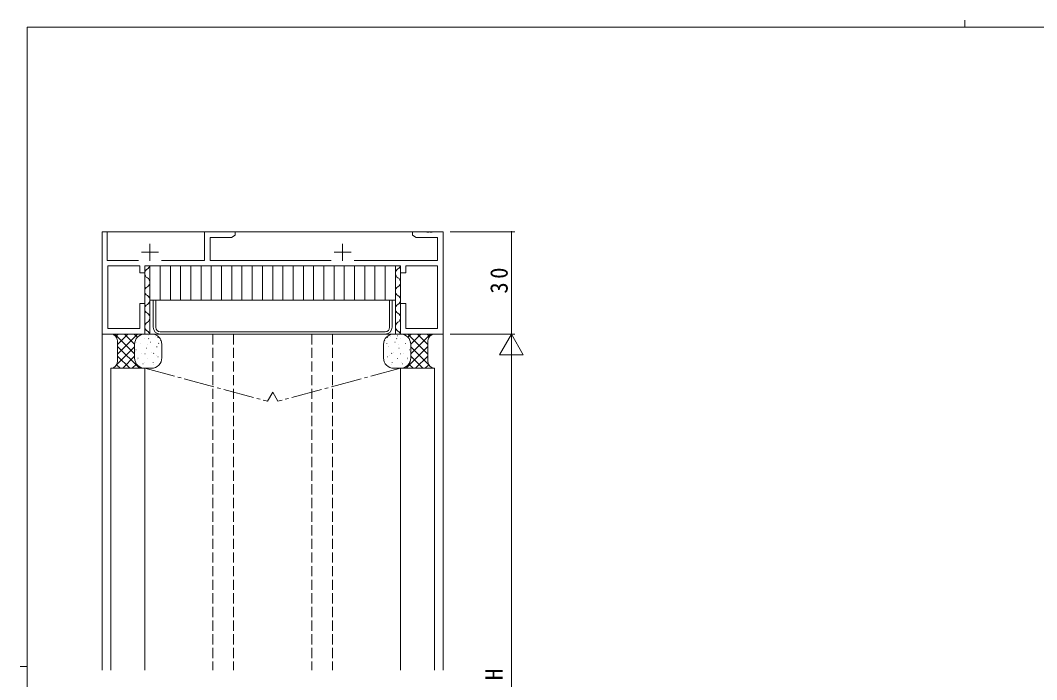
# Model space of a CAD drawing. Units: millimetres on the paper. Extents: x -297 to 270, y -210 to 193.
# Drawn here: x -297 to 1, y -0.3 to 193 of the extents above; entities that cross this region are included whole.
import ezdxf
from ezdxf.enums import TextEntityAlignment as Align

# ---------------------------------------------------------------- set-up
doc = ezdxf.new("R2010")
doc.units = ezdxf.units.MM
doc.linetypes.add('CHAIN2', pattern=[12, 9, -1, 1, -1])
doc.linetypes.add('DASHED3', pattern=[4, 3, -1])
for name, color, linetype, lineweight in [('0-1_USER1', 7, 'Continuous', 9), ('0-3_YKK_11', 7, 'Continuous', 9), ('0-4_YKK_12', 2, 'Continuous', 9), ('0-6_YKK_13', 4, 'Continuous', 9), ('0-7_YKK_D', 6, 'Continuous', 9)]:
    doc.layers.add(name, color=color, linetype=linetype, lineweight=lineweight)
doc.styles.add('ＭＳ ゴシック', font='')
doc.styles.get('ＭＳ ゴシック').set_extended_font_data('MS Gothic')

msp = doc.modelspace()

# ---------------------------------------------------------------- linework, layer by layer
at = {"layer": '0-1_USER1'}
for p, q in [((-295, -184), (-295, 191)), ((255, 191), (-295, 191)), ((-19.99, 193), (-19.99, 191)), ((-297, 3.5), (-295, 3.5))]:
    msp.add_line(p, q, dxfattribs=at)
at = {"layer": '0-3_YKK_11'}
for p, q in [((-273, 101), (-273, 131)), ((-243, 122.63), (-243, 131)), ((-243, 131), (-234, 131)), ((-235.091, 129.37), (-241.37, 129.37)), ((-241.37, 129.37), (-241.37, 122.63)), ((-234, 130), (-235.091, 129.37)), ((-234, 131), (-234, 130)), ((-182, 131), (-177.958, 131)), ((-174.63, 129.37), (-180.909, 129.37)), ((-174.63, 122.63), (-174.63, 129.37)), ((-173, 131), (-173, 101)), ((-259, 127.5), (-259, 122.5)), ((-202.5, 127.5), (-202.5, 122.5)), ((-271.5, 122.63), (-262.363, 122.63)), ((-261.5, 125), (-256.5, 125)), ((-255.637, 122.63), (-243, 122.63)), ((-241.37, 122.63), (-205.863, 122.63)), ((-205, 125), (-200, 125)), ((-199.137, 122.63), (-174.63, 122.63)), ((-262, 121), (-271.37, 121)), ((-271.37, 121), (-271.37, 102.63)), ((-185.5, 121), (-260.5, 121)), ((-185.5, 119), (-185.5, 121)), ((-184, 121), (-184, 119)), ((-174.63, 121), (-184, 121)), ((-174.63, 102.63), (-174.63, 121)), ((-184, 119), (-185.5, 119)), ((-262, 110), (-260.5, 110)), ((-262, 102.63), (-262, 110)), ((-260.5, 110), (-260.5, 101)), ((-185.5, 110), (-184, 110)), ((-271.37, 102.63), (-262, 102.63)), ((-260.5, 101), (-273, 101))]:
    msp.add_line(p, q, dxfattribs=at)
for points in [[(-273, 131), (-271.5, 131), (-271.5, 122.63)], [(-180.909, 129.37), (-182, 130), (-182, 131)], [(-177.958, 131), (-177.775, 130.88), (-177.225, 130.88), (-177.042, 131), (-176.958, 131), (-176.775, 130.88), (-176.225, 130.88), (-176.042, 131), (-173, 131)], [(-260.5, 121), (-260.5, 119), (-262, 119), (-262, 121)], [(-173, 101), (-185.5, 101), (-185.5, 110)], [(-184, 110), (-184, 102.63), (-174.63, 102.63)]]:
    msp.add_lwpolyline(points, dxfattribs=at)
at = {"layer": '0-4_YKK_12'}
for p, q in [((-273, 131), (-273, 2.5)), ((-273, 131), (-173, 131)), ((-173, 131), (-173, 2.5))]:
    msp.add_line(p, q, dxfattribs=at)
at = {"layer": '0-6_YKK_13'}
for p, q in [((-260.5, 121), (-260.5, 101)), ((-259, 121), (-259, 101)), ((-256, 111), (-256, 121)), ((-253, 111), (-253, 121)), ((-250, 111), (-250, 121)), ((-247, 111), (-247, 121)), ((-244, 111), (-244, 121)), ((-241, 111), (-241, 121)), ((-238, 111), (-238, 121)), ((-235, 111), (-235, 121)), ((-232, 111), (-232, 121)), ((-229, 111), (-229, 121)), ((-226, 111), (-226, 121)), ((-223, 111), (-223, 121)), ((-220, 111), (-220, 121)), ((-217, 111), (-217, 121)), ((-214, 111), (-214, 121)), ((-211, 111), (-211, 121)), ((-208, 111), (-208, 121)), ((-205, 111), (-205, 121)), ((-202, 111), (-202, 121)), ((-199, 111), (-199, 121)), ((-196, 111), (-196, 121)), ((-193, 111), (-193, 121)), ((-190, 111), (-190, 121)), ((-187, 121), (-187, 101)), ((-185.5, 121), (-185.5, 101)), ((-187, 111), (-259, 111)), ((-258, 103), (-258, 111)), ((-257.3, 103), (-257.3, 111)), ((-188.7, 103), (-188.7, 111)), ((-188, 103), (-188, 111)), ((-256, 101.7), (-190, 101.7)), ((-260.5, 101), (-270.5, 101)), ((-263.5, 95.227), (-269.273, 101)), ((-268.302, 101), (-268.99, 100.312)), ((-262.645, 101), (-268.5, 95.145)), ((-265.473, 101), (-268.5, 97.973)), ((-268.5, 99), (-268.5, 93)), ((-263.499, 98.055), (-266.444, 101)), ((-262.678, 100.063), (-263.616, 101)), ((-263.073, 98.509), (-263.063, 98.507)), ((-260.775, 100.987), (-260.787, 101)), ((-260.5, 101), (-259, 101)), ((-260.5, 101), (-258.5, 101)), ((-260.497, 99.804), (-260.448, 99.811)), ((-259.557, 100.533), (-259.548, 100.531)), ((-259.435, 99.698), (-259.344, 99.655)), ((-259, 101), (-187, 101)), ((-258.892, 98.644), (-258.843, 98.651)), ((-257.487, 100.233), (-257.438, 100.24)), ((-256.705, 99.958), (-256.695, 99.956)), ((-256, 101), (-190, 101)), ((-255.883, 99.073), (-255.833, 99.08)), ((-190.117, 99.073), (-190.167, 99.08)), ((-189.295, 99.958), (-189.305, 99.956)), ((-188.513, 100.233), (-188.562, 100.24)), ((-187.108, 98.644), (-187.157, 98.651)), ((-186.565, 99.698), (-186.656, 99.655)), ((-186.443, 100.533), (-186.452, 100.531)), ((-185.503, 99.804), (-185.552, 99.811)), ((-185.5, 101), (-175.5, 101)), ((-185.225, 100.987), (-185.213, 101)), ((-183.355, 101), (-177.5, 95.145)), ((-183.322, 100.063), (-182.384, 101)), ((-182.927, 98.509), (-182.937, 98.507)), ((-182.501, 98.055), (-179.556, 101)), ((-182.5, 95.227), (-176.727, 101)), ((-180.527, 101), (-177.5, 97.973)), ((-177.698, 101), (-177.01, 100.312)), ((-177.5, 99), (-177.5, 93)), ((-263.5, 97.316), (-268.712, 92.105)), ((-262.1, 90.998), (-268.5, 97.399)), ((-263.5, 94), (-263.5, 98)), ((-263.5, 94), (-263.5, 98)), ((-263.295, 95.822), (-263.285, 95.82)), ((-263.085, 96.415), (-263.035, 96.422)), ((-261.902, 98.215), (-261.852, 98.222)), ((-260.075, 96.844), (-260.026, 96.851)), ((-259.828, 97.856), (-259.818, 97.854)), ((-258.47, 95.684), (-258.421, 95.691)), ((-257.066, 97.273), (-257.016, 97.28)), ((-256.927, 97.271), (-256.917, 97.269)), ((-256.521, 98.316), (-256.431, 98.273)), ((-255.5, 98), (-255.5, 94)), ((-190.5, 98), (-190.5, 94)), ((-189.479, 98.316), (-189.569, 98.273)), ((-189.073, 97.271), (-189.083, 97.269)), ((-188.934, 97.273), (-188.984, 97.28)), ((-187.53, 95.684), (-187.579, 95.691)), ((-186.172, 97.856), (-186.182, 97.854)), ((-185.925, 96.844), (-185.974, 96.851)), ((-184.098, 98.215), (-184.148, 98.222)), ((-183.9, 90.998), (-177.5, 97.399)), ((-182.915, 96.415), (-182.965, 96.422)), ((-182.705, 95.822), (-182.715, 95.82)), ((-182.5, 94), (-182.5, 98)), ((-182.5, 94), (-182.5, 98)), ((-182.5, 97.316), (-177.288, 92.105)), ((-264.929, 90.999), (-268.5, 94.57)), ((-263.5, 94.488), (-266.989, 90.999)), ((-262.663, 93.455), (-262.613, 93.462)), ((-262.574, 93.956), (-262.484, 93.913)), ((-261.48, 95.255), (-261.43, 95.262)), ((-260.664, 92.561), (-260.654, 92.559)), ((-260.442, 95.248), (-260.432, 95.246)), ((-259.653, 93.884), (-259.604, 93.891)), ((-258.048, 92.724), (-257.999, 92.731)), ((-257.924, 95.365), (-257.833, 95.322)), ((-257.197, 94.594), (-257.188, 94.592)), ((-256.644, 94.313), (-256.594, 94.32)), ((-189.356, 94.313), (-189.406, 94.32)), ((-188.803, 94.594), (-188.812, 94.592)), ((-188.076, 95.365), (-188.167, 95.322)), ((-187.952, 92.724), (-188.001, 92.731)), ((-186.347, 93.884), (-186.396, 93.891)), ((-185.558, 95.248), (-185.568, 95.246)), ((-185.336, 92.561), (-185.346, 92.559)), ((-184.52, 95.255), (-184.57, 95.262)), ((-183.426, 93.956), (-183.516, 93.913)), ((-183.337, 93.455), (-183.387, 93.462)), ((-182.5, 94.488), (-179.011, 90.999)), ((-181.071, 90.999), (-177.5, 94.57)), ((-270.5, 91), (-260.5, 91)), ((-270.5, 91), (-270.5, 2.5)), ((-269.605, 91.212), (-269.816, 91)), ((-267.757, 90.999), (-268.764, 92.006)), ((-262.925, 92.234), (-264.161, 90.999)), ((-261.239, 91.092), (-261.333, 90.998)), ((-261.058, 92.295), (-261.008, 92.302)), ((-258.5, 91), (-260.5, 91)), ((-260.5, 91), (-260.5, 2.5)), ((-257.811, 91.986), (-257.802, 91.984)), ((-188.189, 91.986), (-188.198, 91.984)), ((-187.5, 91), (-185.5, 91)), ((-175.5, 91), (-185.5, 91)), ((-185.5, 91), (-185.5, 2.5)), ((-184.942, 92.295), (-184.992, 92.302)), ((-184.761, 91.092), (-184.667, 90.998)), ((-183.075, 92.234), (-181.839, 90.999)), ((-178.243, 90.999), (-177.236, 92.006)), ((-176.395, 91.212), (-176.184, 91)), ((-175.5, 91), (-175.5, 2.5))]:
    msp.add_line(p, q, dxfattribs=at)
at = {"layer": '0-6_YKK_13', "linetype": 'DASHED3'}
for p, q in [((-240.5, 101), (-240.5, 2.5)), ((-234.5, 101), (-234.5, 2.5)), ((-211.5, 101), (-211.5, 2.5)), ((-205.5, 101), (-205.5, 2.5))]:
    msp.add_line(p, q, dxfattribs=at)
at = {"layer": '0-6_YKK_13', "linetype": 'CHAIN2'}
for p, q in [((-260.5, 91), (-224.55, 81.3)), ((-185.5, 91), (-221.45, 81.3)), ((-223, 84), (-224.55, 81.3)), ((-223, 84), (-221.45, 81.3))]:
    msp.add_line(p, q, dxfattribs=at)
at = {"layer": '0-6_YKK_13'}
msp.add_lwpolyline([(-187, 101), (-185.5, 101), (-187.5, 101)], dxfattribs=at)
for centre, radius, start, end in [((-259, 118.8), 1.5, 120, 240), ((-260.5, 121.4), 1.5, 299.99997, 344.51491), ((-185.5, 118.8), 1.5, 120, 240), ((-187, 121.4), 1.5, 299.99997, 344.51491), ((-260.5, 116.2), 1.5, 299.99997, 60.00003), ((-187, 116.2), 1.5, 299.99997, 60.00003), ((-259, 113.6), 1.5, 120, 240), ((-185.5, 113.6), 1.5, 120, 240), ((-260.5, 111), 1.5, 300, 60), ((-187, 111), 1.5, 300, 60), ((-259, 108.399), 1.5, 120, 240), ((-185.5, 108.399), 1.5, 120, 240), ((-259, 103.198), 1.5, 120, 240), ((-260.5, 105.799), 1.5, 300, 60), ((-185.5, 103.198), 1.5, 120, 240), ((-187, 105.799), 1.5, 300, 60), ((-260.5, 100.598), 1.5, 15.55197, 60), ((-256, 103), 2, 180, 270), ((-256, 103), 1.3, 180, 270), ((-190, 103), 2, 270, 0), ((-190, 103), 1.3, 270, 0), ((-187, 100.598), 1.5, 15.55197, 60), ((-270.5, 99), 2, 0, 90), ((-260.5, 98), 3, 90, 180), ((-260.5, 98), 3, 90, 180), ((-258.5, 98), 3, 0, 90), ((-187.5, 98), 3, 90, 180), ((-185.5, 98), 3, 0, 90), ((-185.5, 98), 3, 0, 90), ((-175.5, 99), 2, 89.99998, 179.99998), ((-270.5, 93), 2, 269.99998, 359.99998), ((-260.5, 94), 3, 180, 270), ((-260.5, 94), 3, 180, 270), ((-258.5, 94), 3, 269.99998, 0), ((-187.5, 94), 3, 180, 270), ((-185.5, 94), 3, 269.99998, 359.99998), ((-185.5, 94), 3, 269.99998, 0), ((-175.5, 93), 2, 180, 270)]:
    msp.add_arc(centre, radius, start, end, dxfattribs=at)
at = {"layer": '0-7_YKK_D'}
for p, q in [((-171, 131), (-152, 131)), ((-153, 131), (-153, 101.001)), ((-171, 101.001), (-152, 101.001)), ((-171, 101), (-152, 101)), ((-153, 101), (-156.5, 94.938)), ((-153, 101), (-149.5, 94.938)), ((-153, 101), (-153, 88.876)), ((-156.5, 94.938), (-149.5, 94.938)), ((-153, 94), (-153, -92))]:
    msp.add_line(p, q, dxfattribs=at)
for start, end in [(90, 270), (270, 90)]:
    msp.add_arc((-153, 131), 0.106, start, end, dxfattribs=at)

# ---------------------------------------------------------------- texts
at = {"layer": '0-7_YKK_D', "color": 2, "style": 'ＭＳ ゴシック'}
msp.add_text('H', height=5.132, rotation=90, dxfattribs=at).set_placement((-154, -0.547), align=Align.BOTTOM_LEFT)
at = {"layer": '0-7_YKK_D', "color": 2, "insert": (-154, 112.869), "char_height": 5.132, "attachment_point": 7, "rotation": 90, "style": 'ＭＳ ゴシック'}
msp.add_mtext('\\T1.31;\\W0.95;30', dxfattribs=at)

doc.saveas('drawing.dxf')
